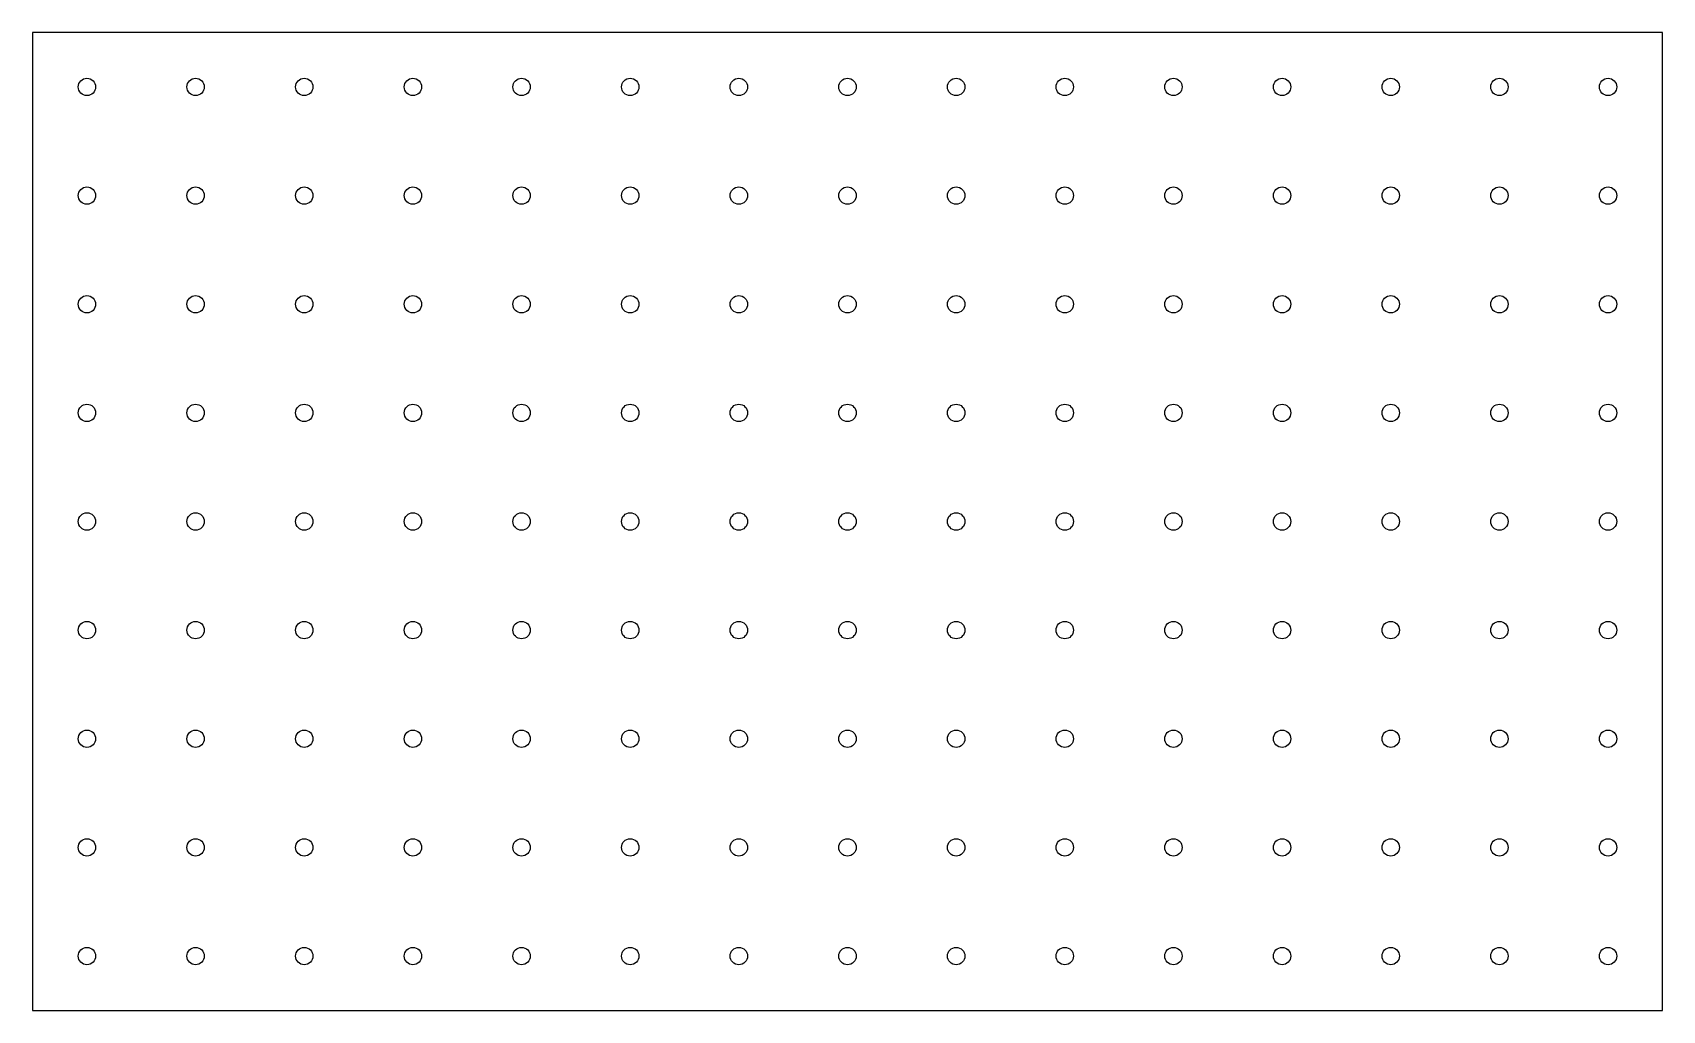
# Model space of a CAD drawing. Header units: metres. Extents: x 0 to 1500, y 0 to 900.
import ezdxf

# ---------------------------------------------------------------- set-up
doc = ezdxf.new("R2010")
doc.units = ezdxf.units.M

msp = doc.modelspace()

# ---------------------------------------------------------------- linework, layer by layer
msp.add_lwpolyline([(0, 0), (1500, 0), (1500, 900), (0, 900), (0, 0)])
for centre in [(50, 850), (150, 850), (250, 850), (350, 850), (450, 850), (550, 850), (650, 850), (750, 850), (850, 850), (950, 850), (1050, 850), (1150, 850), (1250, 850), (1350, 850), (1450, 850), (50, 750), (150, 750), (250, 750), (350, 750), (450, 750), (550, 750), (650, 750), (750, 750), (850, 750), (950, 750), (1050, 750), (1150, 750), (1250, 750), (1350, 750), (1450, 750), (50, 650), (150, 650), (250, 650), (350, 650), (450, 650), (550, 650), (650, 650), (750, 650), (850, 650), (950, 650), (1050, 650), (1150, 650), (1250, 650), (1350, 650), (1450, 650), (50, 550), (150, 550), (250, 550), (350, 550), (450, 550), (550, 550), (650, 550), (750, 550), (850, 550), (950, 550), (1050, 550), (1150, 550), (1250, 550), (1350, 550), (1450, 550), (50, 450), (150, 450), (250, 450), (350, 450), (450, 450), (550, 450), (650, 450), (750, 450), (850, 450), (950, 450), (1050, 450), (1150, 450), (1250, 450), (1350, 450), (1450, 450), (50, 350), (150, 350), (250, 350), (350, 350), (450, 350), (550, 350), (650, 350), (750, 350), (850, 350), (950, 350), (1050, 350), (1150, 350), (1250, 350), (1350, 350), (1450, 350), (50, 250), (150, 250), (250, 250), (350, 250), (450, 250), (550, 250), (650, 250), (750, 250), (850, 250), (950, 250), (1050, 250), (1150, 250), (1250, 250), (1350, 250), (1450, 250), (50, 150), (150, 150), (250, 150), (350, 150), (450, 150), (550, 150), (650, 150), (750, 150), (850, 150), (950, 150), (1050, 150), (1150, 150), (1250, 150), (1350, 150), (1450, 150), (50, 50), (150, 50), (250, 50), (350, 50), (450, 50), (550, 50), (650, 50), (750, 50), (850, 50), (950, 50), (1050, 50), (1150, 50), (1250, 50), (1350, 50), (1450, 50)]:
    msp.add_circle(centre, 8)

doc.saveas('drawing.dxf')
